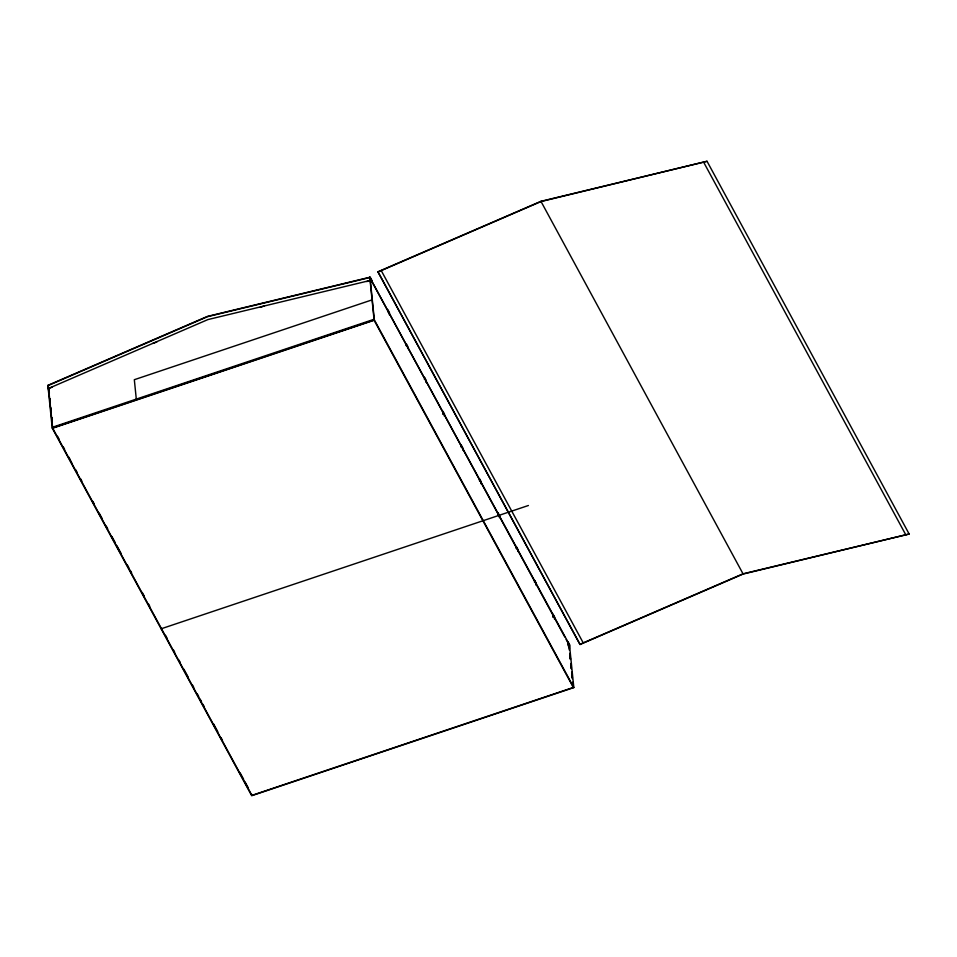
<?xml version="1.0" encoding="UTF-8"?>
<svg xmlns="http://www.w3.org/2000/svg" width="957" height="957" viewBox="0 0 957 957"><rect width="100%" height="100%" fill="white"/><g stroke="black" fill="none" stroke-linecap="round" stroke-linejoin="round"><path stroke-width="1.44" d="M366.746 281.585L370.096 280.461L370.311 277.398L207.561 316.647L47.85 385.671L49.274 394.212M371.735 282.339L371.878 280.305L370.311 277.398M387.729 311.815L387.872 309.769L389.439 312.676L389.296 314.709M406.079 345.633L406.223 343.599L407.79 346.494L407.646 348.527M424.43 379.45L424.573 377.417L426.14 380.312L425.997 382.345M442.696 414.285L442.912 411.235L444.491 414.13L444.347 416.175M461.118 447.086L461.262 445.053L462.841 447.948L462.698 449.993M479.469 480.904L479.613 478.871L481.18 481.766L481.048 483.811M497.819 514.734L497.963 512.689L499.53 515.584L499.387 517.629M516.17 548.552L516.313 546.507L517.881 549.402L517.737 551.447M534.52 582.37L534.652 580.325L536.231 583.232L536.087 585.265M552.787 617.205L553.002 614.143L554.582 617.05L554.438 619.083M567.8 643.726L567.944 641.68L569.523 644.587L569.307 647.638L567.728 644.743M369.665 277.291L569.475 644.862L573.817 687.581L251.703 795.722L52.228 428.066L47.886 385.36L207.442 316.408L369.665 277.291L424.059 377.56M377.931 271.776L540.932 201.329L707.032 161.278L909.15 534.006L743.051 574.068L580.05 644.504L377.931 271.776L580.05 644.504M377.955 272.015L540.956 201.568L707.032 161.278M580.026 644.264L743.027 573.817L909.15 534.006M152.809 343.384L156.816 342.032M259.957 307.4L263.965 306.061M52.001 387.262L48.651 388.386L207.86 319.59L370.096 280.461M372.07 299.876L134.327 379.702L136.301 399.117M52.599 427.217L374.043 319.291M52.228 428.066L374.343 319.913L370 277.207M572.812 682.162L573.351 687.449L251.906 795.375L52.695 428.198L374.139 320.272L369.797 277.53M71.919 463.571L70.95 461.047M161.374 627.72L161.135 628.809L528.408 505.499M569.475 644.862L569.451 649.061M703.706 162.319L905.801 534.819M540.932 201.329L743.027 573.817M381.245 270.592L583.339 643.08M425.47 380.18L564.75 636.884M566.173 639.503L567.585 642.123M374.343 319.913L573.817 687.581M374.139 320.272L573.351 687.449M48.221 385.216L52.695 428.198M57.54 436.332L58.951 438.928M63.186 446.728L64.597 449.335M68.832 457.135L70.244 459.743M75.675 469.755L77.039 472.28M80.46 478.584L81.824 481.108M92.817 501.36L94.229 503.968M99.169 513.072L101.992 518.275M106.227 526.075L107.639 528.683M111.873 536.482L115.402 542.99M116.814 545.586L121.049 553.397M127.401 565.097L128.812 567.704M130.224 570.3L131.635 572.908M142.222 592.419L144.34 596.319M148.383 603.771L149.747 606.295M165.513 635.34L166.925 637.936M173.277 649.647L174.688 652.255M178.911 660.055L180.323 662.651M183.852 669.158L188.086 676.958M192.321 684.769L193.733 687.365M197.262 693.873L198.673 696.481M200.085 699.077L201.496 701.672M202.908 704.28L204.32 706.876M213.495 723.791L217.729 731.591M221.091 737.787L222.467 740.311M240.183 772.981L243.604 779.273M244.968 781.797L248.389 788.101M49.74 398.579L50.207 402.945M50.829 408.771L51.14 411.689M51.762 417.515L52.085 420.422M569.882 653.368L570.468 659.134M570.91 663.452L571.353 667.771M571.784 672.089L572.37 677.843M569.044 647.159L569.331 650.042M569.917 655.784L570.216 658.667M570.791 664.421L571.233 668.74M571.819 674.482L572.107 677.365M251.811 794.406L251.906 795.375M48.915 388.877L49.357 393.183M49.931 398.937L50.231 401.82M50.817 407.574L51.247 411.881M51.834 417.635L52.133 420.518M569.87 653.547L570.444 659.445M570.862 663.871L571.293 668.297M571.855 674.195L572.274 678.621M572.992 685.99L572.693 683.119L572.992 685.99"/></g></svg>
